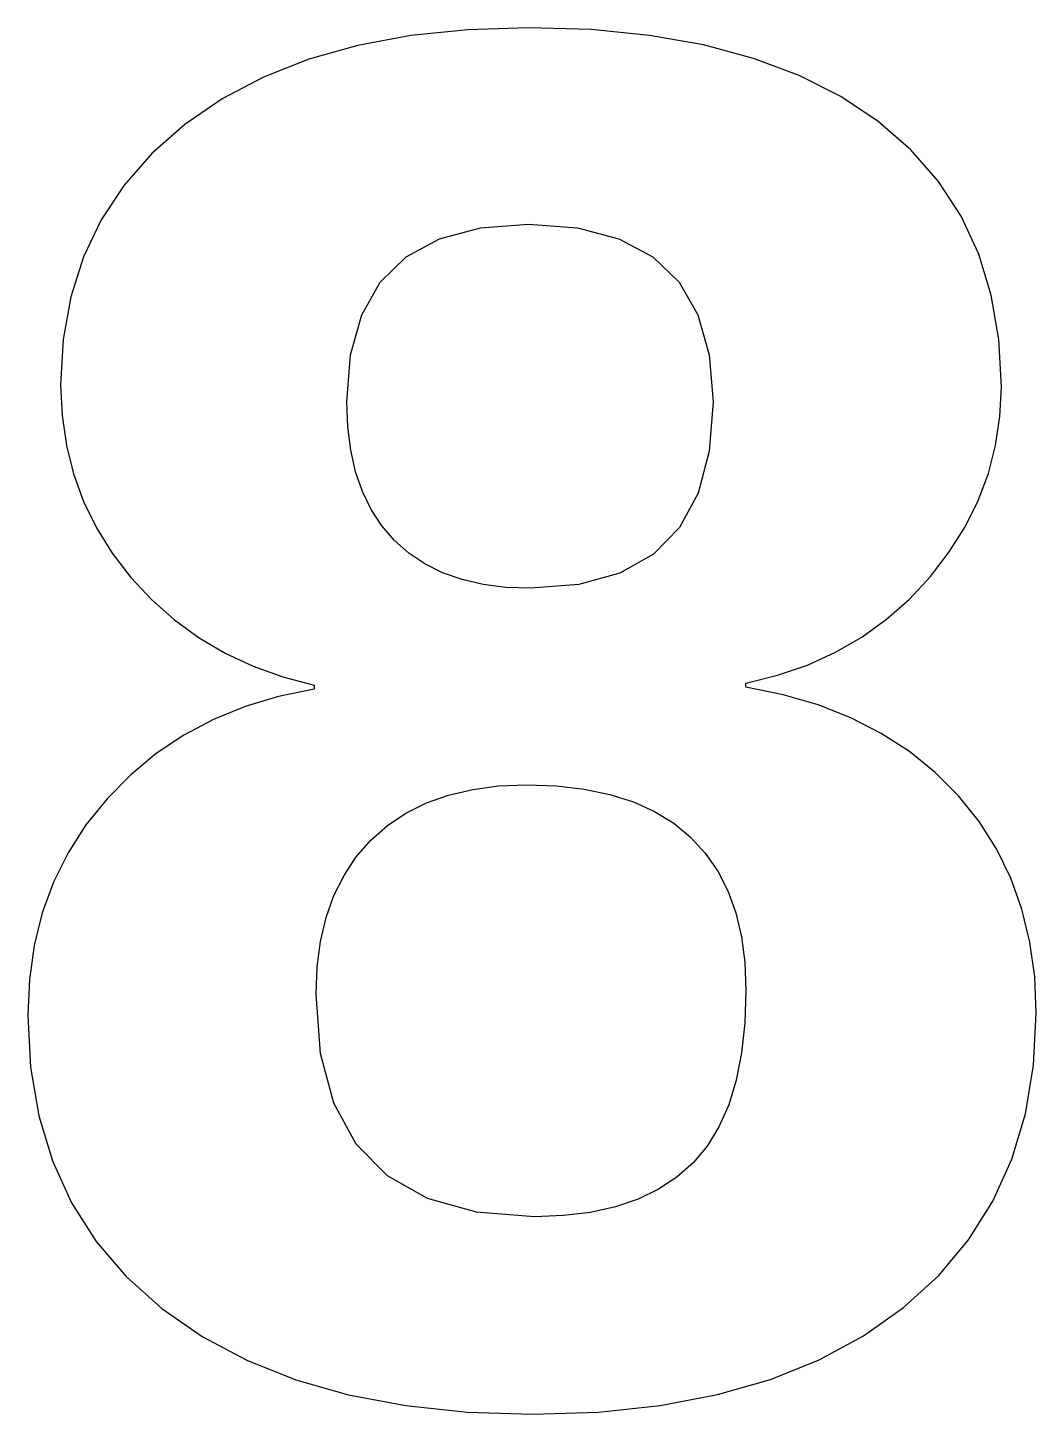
# Model space of a CAD drawing. Header units: metres. Extents: x -6.3 to 6.7, y -22.5 to -4.6.
import ezdxf

# ---------------------------------------------------------------- set-up
doc = ezdxf.new("R2010")
doc.units = ezdxf.units.M

msp = doc.modelspace()

# ---------------------------------------------------------------- linework, layer by layer
for p, q in [((-0.644836, -4.61644), (-1.37935, -4.69296)), ((0.139877, -4.59094), (-0.644836, -4.61644)), ((0.948334, -4.61566), (0.139877, -4.59094)), ((1.70236, -4.68982), (0.948334, -4.61566)), ((-2.06364, -4.8205), (-2.69774, -4.99904)), ((-1.37935, -4.69296), (-2.06364, -4.8205)), ((2.40195, -4.81342), (1.70236, -4.68982)), ((3.0471, -4.98645), (2.40195, -4.81342)), ((-2.69774, -4.99904), (-3.2816, -5.22859)), ((3.63783, -5.20891), (3.0471, -4.98645)), ((-3.2816, -5.22859), (-3.81526, -5.50916)), ((4.17412, -5.48082), (3.63783, -5.20891)), ((-3.81526, -5.50916), (-4.29871, -5.84074)), ((4.65599, -5.80217), (4.17412, -5.48082)), ((-4.29871, -5.84074), (-4.72429, -6.21541)), ((5.07816, -6.1687), (4.65599, -5.80217)), ((-4.72429, -6.21541), (-5.08441, -6.62531)), ((5.43538, -6.57623), (5.07816, -6.1687)), ((-5.08441, -6.62531), (-5.37906, -7.07047)), ((5.72765, -7.0248), (5.43538, -6.57623)), ((-5.37906, -7.07047), (-5.60823, -7.55087)), ((-0.482193, -7.17593), (0.139877, -7.12914)), ((0.139877, -7.12914), (0.772293, -7.17593)), ((5.95497, -7.51437), (5.72765, -7.0248)), ((-1.43925, -7.55038), (-1.00858, -7.31636)), ((-1.00858, -7.31636), (-0.482193, -7.17593)), ((0.772293, -7.17593), (1.30742, -7.31636)), ((1.30742, -7.31636), (1.74525, -7.55038)), ((6.11734, -8.04497), (5.95497, -7.51437)), ((-5.60823, -7.55087), (-5.77191, -8.06651)), ((-1.77423, -7.87802), (-1.43925, -7.55038)), ((1.74525, -7.55038), (2.08578, -7.87802)), ((-2.01349, -8.29929), (-1.77423, -7.87802)), ((2.08578, -7.87802), (2.32903, -8.29929)), ((6.21477, -8.61658), (6.11734, -8.04497)), ((-5.77191, -8.06651), (-5.87013, -8.61742)), ((-2.15704, -8.81415), (-2.01349, -8.29929)), ((2.32903, -8.29929), (2.47496, -8.81415)), ((-5.87013, -8.61742), (-5.90286, -9.20355)), ((6.24724, -9.2292), (6.21477, -8.61658)), ((-2.2049, -9.42262), (-2.15704, -8.81415)), ((2.47496, -8.81415), (2.52362, -9.42262)), ((-5.90286, -9.20355), (-5.88434, -9.60138)), ((6.22856, -9.61363), (6.24724, -9.2292)), ((-2.19241, -9.74626), (-2.2049, -9.42262)), ((2.52362, -9.42262), (2.47549, -10.0618)), ((-5.88434, -9.60138), (-5.82872, -9.985)), ((6.17255, -9.98648), (6.22856, -9.61363)), ((-2.15494, -10.0473), (-2.19241, -9.74626)), ((-5.82872, -9.985), (-5.73602, -10.3544)), ((6.07921, -10.3478), (6.17255, -9.98648)), ((-2.0925, -10.3257), (-2.15494, -10.0473)), ((2.47549, -10.0618), (2.33113, -10.6026)), ((-5.73602, -10.3544), (-5.60625, -10.7097)), ((-2.00507, -10.5815), (-2.0925, -10.3257)), ((5.9485, -10.6975), (6.07921, -10.3478)), ((-5.60625, -10.7097), (-5.43941, -11.0507)), ((-1.89265, -10.8148), (-2.00507, -10.5815)), ((2.33113, -10.6026), (2.09053, -11.0452)), ((5.78047, -11.0357), (5.9485, -10.6975)), ((-1.75528, -11.0254), (-1.89265, -10.8148)), ((-5.43941, -11.0507), (-5.23549, -11.3776)), ((-1.59291, -11.2134), (-1.75528, -11.0254)), ((2.09053, -11.0452), (1.75369, -11.3893)), ((5.5751, -11.3623), (5.78047, -11.0357)), ((-1.40715, -11.3775), (-1.59291, -11.2134)), ((-5.23549, -11.3776), (-4.99448, -11.6903)), ((-1.19955, -11.5163), (-1.40715, -11.3775)), ((1.75369, -11.3893), (1.3206, -11.6351)), ((5.33238, -11.6774), (5.5751, -11.3623)), ((-0.970139, -11.6299), (-1.19955, -11.5163)), ((-0.718903, -11.7182), (-0.970139, -11.6299)), ((1.3206, -11.6351), (0.791275, -11.7827)), ((-4.99448, -11.6903), (-4.72377, -11.9805)), ((-0.445847, -11.7813), (-0.718903, -11.7182)), ((-0.15097, -11.8192), (-0.445847, -11.7813)), ((0.16571, -11.8318), (-0.15097, -11.8192)), ((0.791275, -11.7827), (0.16571, -11.8318)), ((5.05969, -11.9705), (5.33238, -11.6774)), ((-4.72377, -11.9805), (-4.43069, -12.2403)), ((4.7644, -12.2316), (5.05969, -11.9705)), ((-4.43069, -12.2403), (-4.11528, -12.4696)), ((4.4465, -12.4606), (4.7644, -12.2316)), ((-4.11528, -12.4696), (-3.77751, -12.6684)), ((4.10599, -12.6576), (4.4465, -12.4606)), ((-3.77751, -12.6684), (-3.4174, -12.8366)), ((3.74287, -12.8225), (4.10599, -12.6576)), ((-3.4174, -12.8366), (-3.03494, -12.9744)), ((3.35716, -12.9553), (3.74287, -12.8225)), ((-3.03494, -12.9744), (-2.63013, -13.0816)), ((2.94884, -13.056), (3.35716, -12.9553)), ((2.94884, -13.1075), (2.94884, -13.056)), ((-3.08856, -13.2285), (-3.5215, -13.3595)), ((-2.63013, -13.1333), (-3.08856, -13.2285)), ((-2.63013, -13.0816), (-2.63013, -13.1333)), ((3.43079, -13.2056), (2.94884, -13.1075)), ((3.88275, -13.3378), (3.43079, -13.2056)), ((-3.5215, -13.3595), (-3.92894, -13.5261)), ((4.30475, -13.5043), (3.88275, -13.3378)), ((-3.92894, -13.5261), (-4.31087, -13.7286)), ((4.69678, -13.7049), (4.30475, -13.5043)), ((-4.31087, -13.7286), (-4.66728, -13.9668)), ((5.05882, -13.9398), (4.69678, -13.7049)), ((-4.66728, -13.9668), (-4.9982, -14.2408)), ((5.3909, -14.2088), (5.05882, -13.9398)), ((-4.9982, -14.2408), (-5.3036, -14.5505)), ((5.69301, -14.512), (5.3909, -14.2088)), ((-1.17946, -14.6037), (-0.892319, -14.5016)), ((-0.892319, -14.5016), (-0.580994, -14.4286)), ((-0.580994, -14.4286), (-0.245468, -14.3848)), ((-0.245468, -14.3848), (0.114227, -14.3702)), ((0.114227, -14.3702), (0.501389, -14.384)), ((0.501389, -14.384), (0.860428, -14.4254)), ((0.860428, -14.4254), (1.19133, -14.4945)), ((1.19133, -14.4945), (1.49411, -14.5911)), ((-5.3036, -14.5505), (-5.57536, -14.8884)), ((-1.44243, -14.7351), (-1.17946, -14.6037)), ((1.49411, -14.5911), (1.76875, -14.7153)), ((5.95967, -14.8438), (5.69301, -14.512)), ((-1.68118, -14.8956), (-1.44243, -14.7351)), ((1.76875, -14.7153), (2.01527, -14.8672)), ((6.1853, -15.1987), (5.95967, -14.8438)), ((-5.57536, -14.8884), (-5.8053, -15.2468)), ((-1.89577, -15.0854), (-1.68118, -14.8956)), ((2.01527, -14.8672), (2.23367, -15.0466)), ((-2.08379, -15.3011), (-1.89577, -15.0854)), ((2.23367, -15.0466), (2.42342, -15.2526)), ((6.3699, -15.5768), (6.1853, -15.1987)), ((-5.8053, -15.2468), (-5.99344, -15.6257)), ((-2.24289, -15.5397), (-2.08379, -15.3011)), ((2.42342, -15.2526), (2.58395, -15.4841)), ((-2.37306, -15.8012), (-2.24289, -15.5397)), ((2.58395, -15.4841), (2.71532, -15.7412)), ((6.51349, -15.9781), (6.3699, -15.5768)), ((-5.99344, -15.6257), (-6.13977, -16.0251)), ((2.71532, -15.7412), (2.81747, -16.0237)), ((-2.4743, -16.0855), (-2.37306, -15.8012)), ((-6.13977, -16.0251), (-6.24428, -16.445)), ((-2.54662, -16.3927), (-2.4743, -16.0855)), ((2.81747, -16.0237), (2.89046, -16.3317)), ((6.61606, -16.4025), (6.51349, -15.9781)), ((-6.24428, -16.445), (-6.30699, -16.8854)), ((-2.59001, -16.7228), (-2.54662, -16.3927)), ((2.89046, -16.3317), (2.93423, -16.6653)), ((6.6776, -16.85), (6.61606, -16.4025)), ((-2.60448, -17.0758), (-2.59001, -16.7228)), ((2.93423, -16.6653), (2.94884, -17.0243)), ((-6.30699, -16.8854), (-6.3279, -17.3464)), ((6.6981, -17.3207), (6.6776, -16.85)), ((-2.54689, -17.8381), (-2.60448, -17.0758)), ((2.94884, -17.0243), (2.93489, -17.4453)), ((-6.3279, -17.3464), (-6.29254, -18.0169)), ((6.66313, -17.9915), (6.6981, -17.3207)), ((2.93489, -17.4453), (2.89308, -17.8321)), ((-2.37413, -18.4831), (-2.54689, -17.8381)), ((2.89308, -17.8321), (2.82338, -18.1848)), ((-6.29254, -18.0169), (-6.18645, -18.6443)), ((6.55821, -18.6196), (6.66313, -17.9915)), ((2.82338, -18.1848), (2.7258, -18.5032)), ((-2.0862, -19.0108), (-2.37413, -18.4831)), ((2.7258, -18.5032), (2.60034, -18.7875)), ((6.38336, -19.2052), (6.55821, -18.6196)), ((-6.18645, -18.6443), (-6.00963, -19.2286)), ((2.60034, -18.7875), (2.44701, -19.0375)), ((-1.68311, -19.4213), (-2.0862, -19.0108)), ((2.44701, -19.0375), (2.26578, -19.2534)), ((-6.00963, -19.2286), (-5.76208, -19.7697)), ((2.26578, -19.2534), (2.05675, -19.438)), ((6.13857, -19.7481), (6.38336, -19.2052)), ((-1.16483, -19.7145), (-1.68311, -19.4213)), ((2.05675, -19.438), (1.81984, -19.5941)), ((1.81984, -19.5941), (1.55505, -19.7219)), ((-5.76208, -19.7697), (-5.44382, -20.2677)), ((-0.531387, -19.8904), (-1.16483, -19.7145)), ((1.26241, -19.8212), (0.941879, -19.8922)), ((1.55505, -19.7219), (1.26241, -19.8212)), ((5.82381, -20.2485), (6.13857, -19.7481)), ((0.217209, -19.949), (-0.531387, -19.8904)), ((0.593475, -19.9348), (0.217209, -19.949)), ((0.941879, -19.8922), (0.593475, -19.9348)), ((-5.44382, -20.2677), (-5.05482, -20.7226)), ((5.43913, -20.7063), (5.82381, -20.2485)), ((-5.05482, -20.7226), (-4.59509, -21.1344)), ((4.9845, -21.1215), (5.43913, -20.7063)), ((4.46703, -21.4873), (4.9845, -21.1215)), ((-4.59509, -21.1344), (-4.07301, -21.4967)), ((3.8938, -21.7967), (4.46703, -21.4873)), ((-4.07301, -21.4967), (-3.49701, -21.8033)), ((-3.49701, -21.8033), (-2.86711, -22.0542)), ((3.26485, -22.05), (3.8938, -21.7967)), ((-2.86711, -22.0542), (-2.18329, -22.2493)), ((2.58014, -22.2469), (3.26485, -22.05)), ((-2.18329, -22.2493), (-1.44557, -22.3886)), ((1.83969, -22.3876), (2.58014, -22.2469)), ((-1.44557, -22.3886), (-0.653961, -22.4723)), ((-0.653961, -22.4723), (0.191559, -22.5001)), ((0.191559, -22.5001), (1.04349, -22.472)), ((1.04349, -22.472), (1.83969, -22.3876))]:
    msp.add_line(p, q)

doc.saveas('drawing.dxf')
